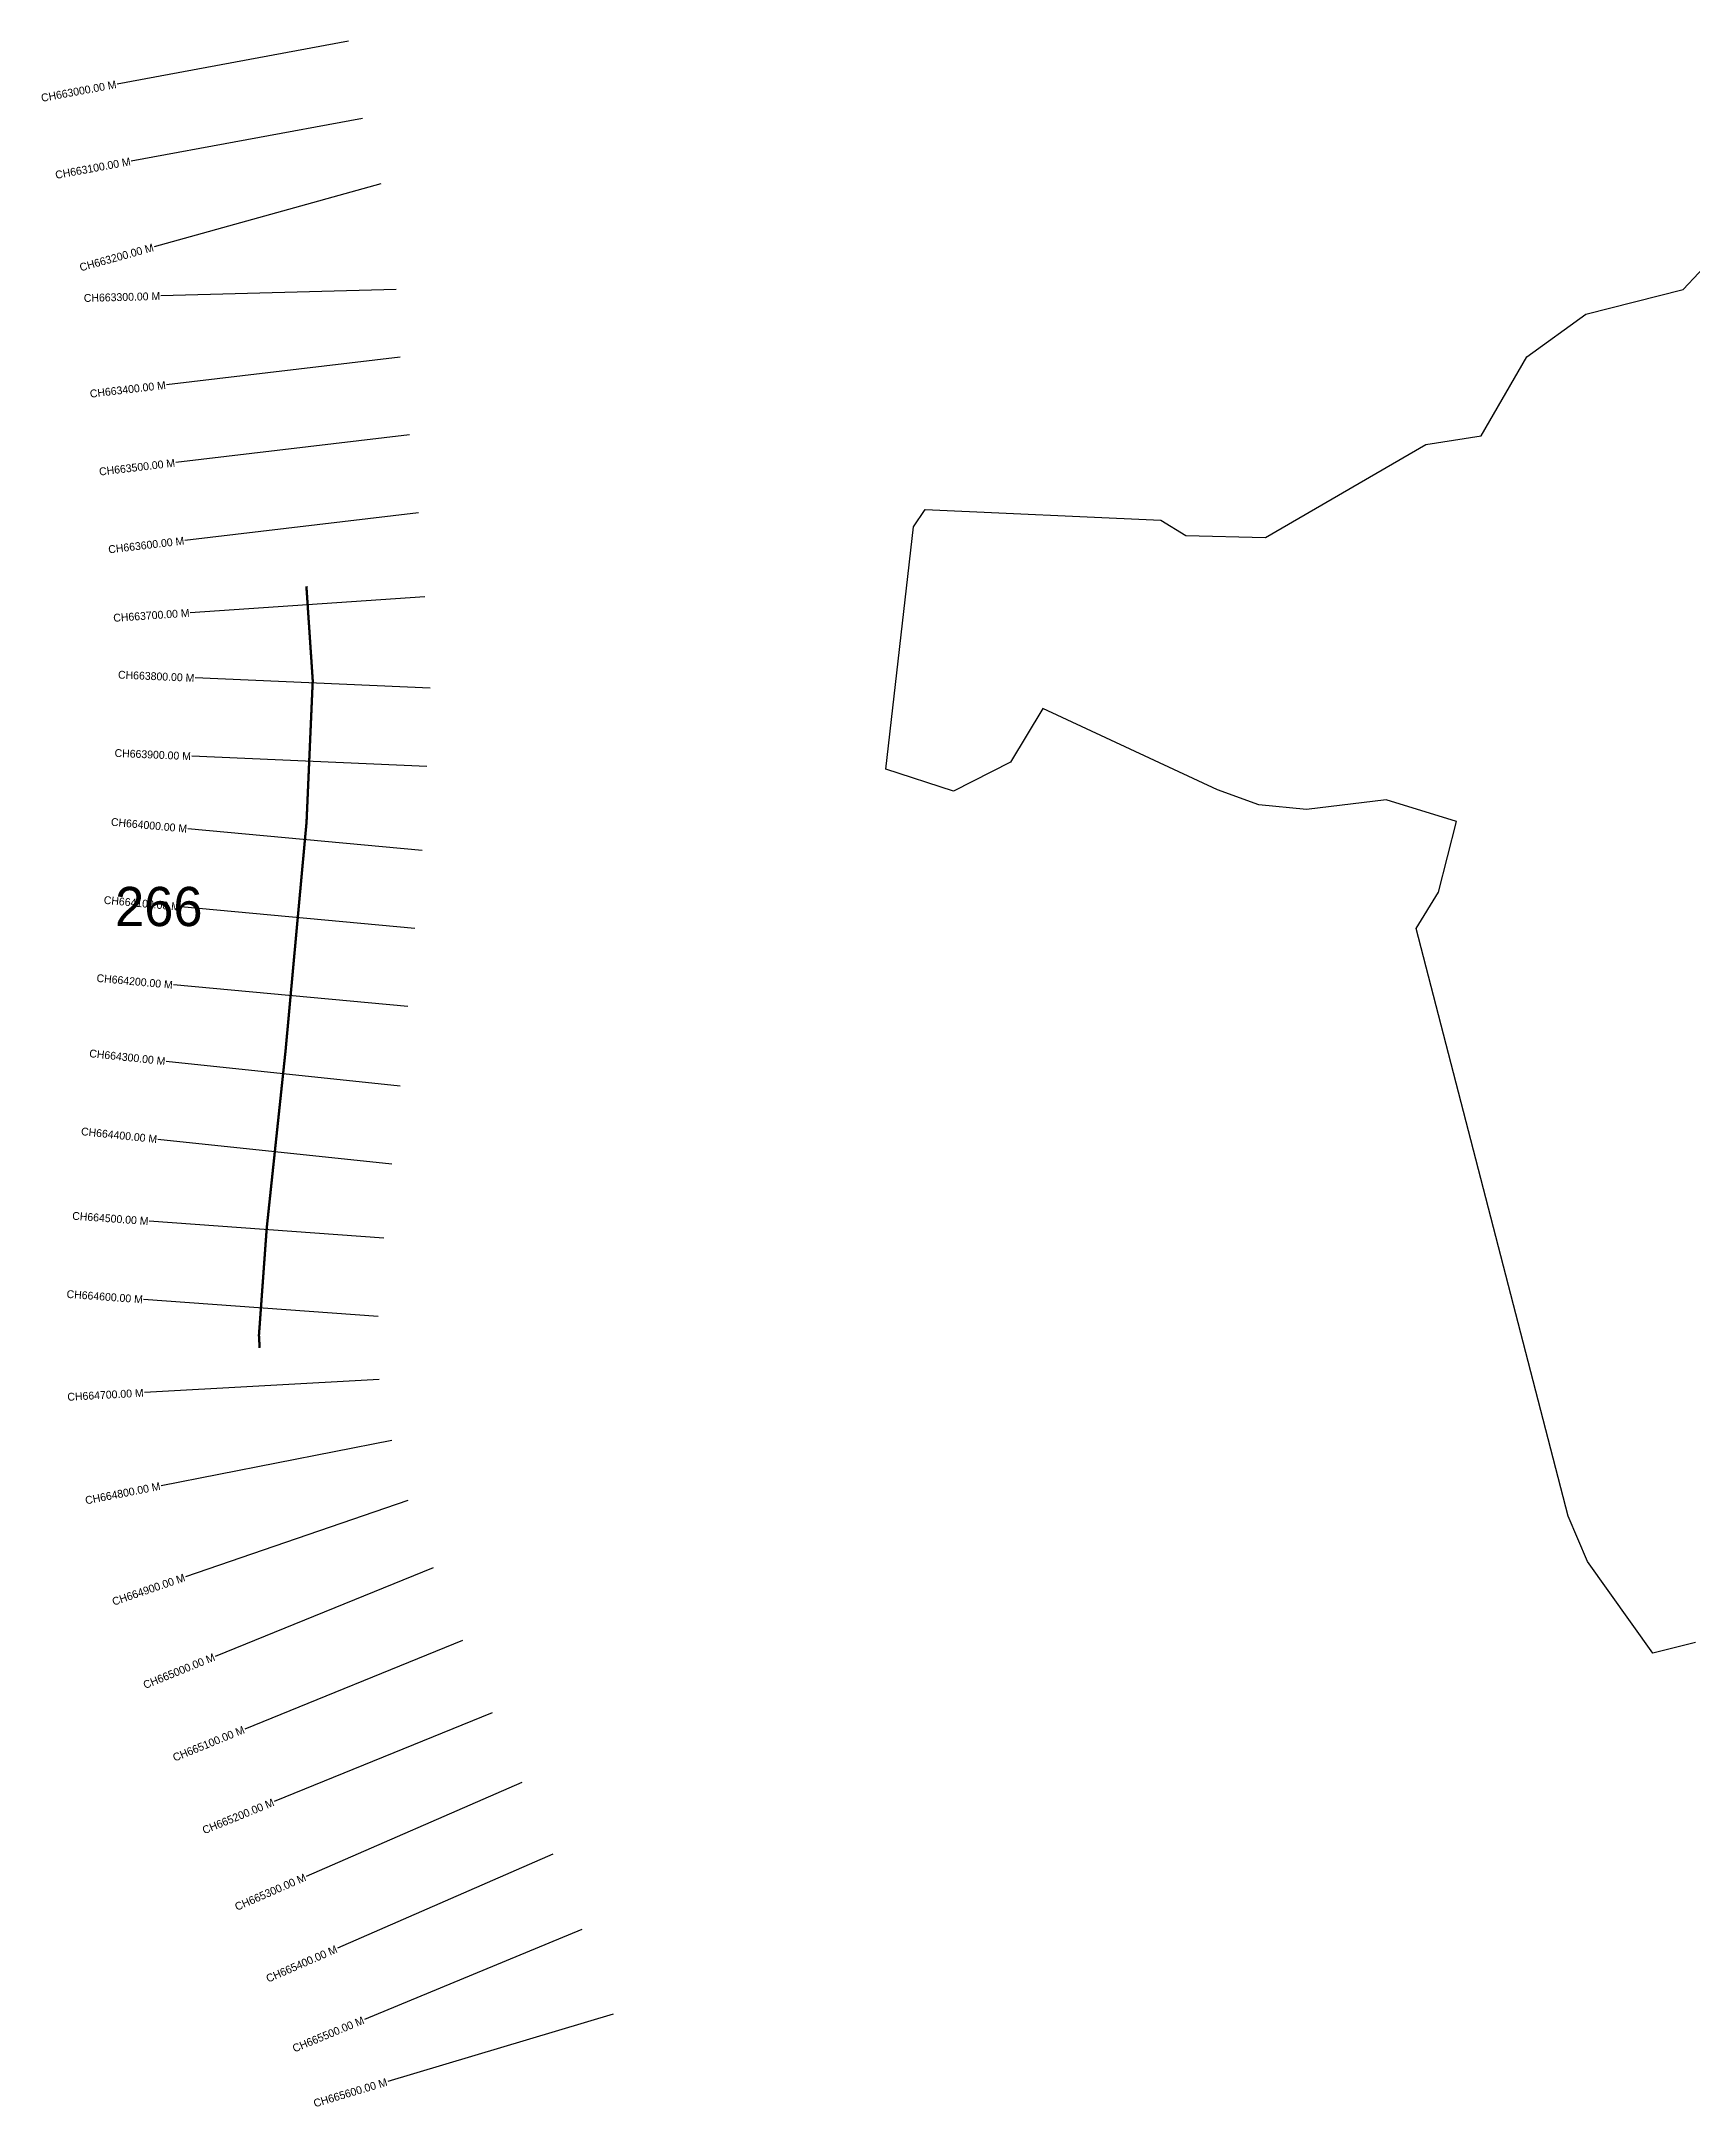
# Model space of a CAD drawing. Header units: metres. Extents: x 334783 to 339765, y 1780285 to 1782920.
# Drawn here: x 334783 to 336889, y 1780285 to 1782920 of the extents above; entities that cross this region are included whole.
import ezdxf
from ezdxf.enums import TextEntityAlignment as Align

# ---------------------------------------------------------------- set-up
doc = ezdxf.new("R2010")
doc.units = ezdxf.units.M
for name, color, linetype in [('ARTIFICIALLY PROTECTED', 4, 'Continuous'), ('CS', 134, 'Continuous'), ('CSMark', 6, 'Continuous')]:
    doc.layers.add(name, color=color, linetype=linetype)

msp = doc.modelspace()

# ---------------------------------------------------------------- linework, layer by layer
at = {"color": 6}
for points in [[(335909.8, 1782322.3), (336210.3, 1782308.7), (336242.1, 1782289.2), (336343.7, 1782286.6), (336548.5, 1782405.3), (336618.8, 1782416.4), (336677.4, 1782517.1), (336752.4, 1782571.5), (336876.5, 1782602.9), (336936.3, 1782667)], [(336892.1, 1780877.3), (336837.7, 1780863.5), (336754.7, 1780980.6), (336730.1, 1781038.2), (336536.1, 1781788), (336564.5, 1781834.1), (336587.3, 1781924.3), (336497.9, 1781952.1), (336396.1, 1781939.9), (336335.5, 1781945.6), (336282.7, 1781964.9), (336059.9, 1782068.8), (336018.8, 1782000), (335945.8, 1781963.3), (335859.8, 1781991.4), (335894.9, 1782300.3), (335909.8, 1782322.3)]]:
    msp.add_lwpolyline(points, dxfattribs=at)
at = {"layer": 'ARTIFICIALLY PROTECTED', "const_width": 3, "flags": 128}
msp.add_lwpolyline([(335120.7, 1782224.6), (335128.8, 1782104.3), (335120.9, 1781923.7), (335104.1, 1781740.9), (335094.2, 1781632.8), (335070.1, 1781405.7), (335060.2, 1781269.1), (335061.1, 1781253)], dxfattribs=at)
at = {"layer": 'CS'}
for p, q in [((335174.2, 1782919.7), (334879.2, 1782865.2)), ((335192.3, 1782821.4), (334897.3, 1782766.9)), ((335215.5, 1782737.9), (334926.5, 1782657.4)), ((335235, 1782602.9), (334935.2, 1782594.9)), ((335240.3, 1782516.8), (334942.3, 1782481.6)), ((335252, 1782417.5), (334954.1, 1782382.3)), ((335263.7, 1782318.2), (334965.8, 1782282.9)), ((335271.9, 1782211), (334972.6, 1782190.7)), ((335278.5, 1782094.6), (334978.8, 1782107.6)), ((335274.2, 1781994.7), (334974.4, 1782007.7)), ((335268.3, 1781887.6), (334969.5, 1781915.1)), ((335259.1, 1781788), (334960.4, 1781815.5)), ((335249.9, 1781688.4), (334951.2, 1781715.9)), ((335240.1, 1781586.8), (334941.8, 1781618.5)), ((335229.6, 1781487.4), (334931.3, 1781519)), ((335219.5, 1781393), (334920.3, 1781414.5)), ((335212.4, 1781293.2), (334913.1, 1781314.8)), ((335213.6, 1781212.5), (334914.1, 1781195.9)), ((335229.7, 1781134.8), (334935.3, 1781077.1)), ((335250.1, 1781058.5), (334966.5, 1780960.8)), ((335282.2, 1780972.5), (335004.3, 1780859.5)), ((335319.9, 1780879.9), (335042, 1780766.8)), ((335357.6, 1780787.3), (335079.7, 1780674.2)), ((335395.3, 1780698.7), (335120.3, 1780578.7)), ((335435.2, 1780607), (335160.3, 1780487.1)), ((335471.8, 1780510.9), (335194.6, 1780396.3)), ((335511.8, 1780403), (335224.4, 1780317))]:
    msp.add_line(p, q, dxfattribs=at)

# ---------------------------------------------------------------- texts
at = {"insert": (334876.7, 1781841), "char_height": 50, "attachment_point": 1}
msp.add_mtext_dynamic_manual_height_columns('266', width=84.374, gutter_width=1, heights=[74.2], dxfattribs=at)
at = {"layer": 'CSMark'}
for s, rotation, p in [('CH663000.00 M', 10.4624, (334878.2, 1782865)), ('CH663100.00 M', 10.4624, (334896.3, 1782766.7)), ('CH663200.00 M', 15.5669, (334925.5, 1782657.1)), ('CH663300.00 M', 1.5393, (334934.2, 1782594.8)), ('CH663400.00 M', 6.7425, (334941.3, 1782481.4)), ('CH663500.00 M', 6.7425, (334953.1, 1782382.1)), ('CH663600.00 M', 6.7425, (334964.8, 1782282.8)), ('CH663700.00 M', 3.8611, (334971.6, 1782190.7)), ('CH663800.00 M', 357.5141, (334977.8, 1782107.6)), ('CH663900.00 M', 357.5141, (334973.4, 1782007.7)), ('CH664000.00 M', 354.7442, (334968.5, 1781915.2)), ('CH664100.00 M', 354.7442, (334959.4, 1781815.6)), ('CH664200.00 M', 354.7442, (334950.2, 1781716)), ('CH664300.00 M', 353.9376, (334940.8, 1781618.6)), ('CH664400.00 M', 353.9376, (334930.3, 1781519.1)), ('CH664500.00 M', 355.8853, (334919.3, 1781414.6)), ('CH664600.00 M', 355.8853, (334912.1, 1781314.8)), ('CH664700.00 M', 3.1814, (334913.1, 1781195.8)), ('CH664800.00 M', 11.0915, (334934.3, 1781076.9)), ('CH664900.00 M', 19.0039, (334965.5, 1780960.5)), ('CH665000.00 M', 22.1388, (335003.4, 1780859.1)), ('CH665100.00 M', 22.1388, (335041.1, 1780766.5)), ('CH665200.00 M', 22.1388, (335078.8, 1780673.8)), ('CH665300.00 M', 23.567, (335119.4, 1780578.3)), ('CH665400.00 M', 23.567, (335159.3, 1780486.7)), ('CH665500.00 M', 22.451, (335193.6, 1780395.9)), ('CH665600.00 M', 16.6512, (335223.4, 1780316.8))]:
    msp.add_text(s, height=10, rotation=rotation, dxfattribs=at).set_placement(p, align=Align.MIDDLE_RIGHT)

doc.saveas('drawing.dxf')
